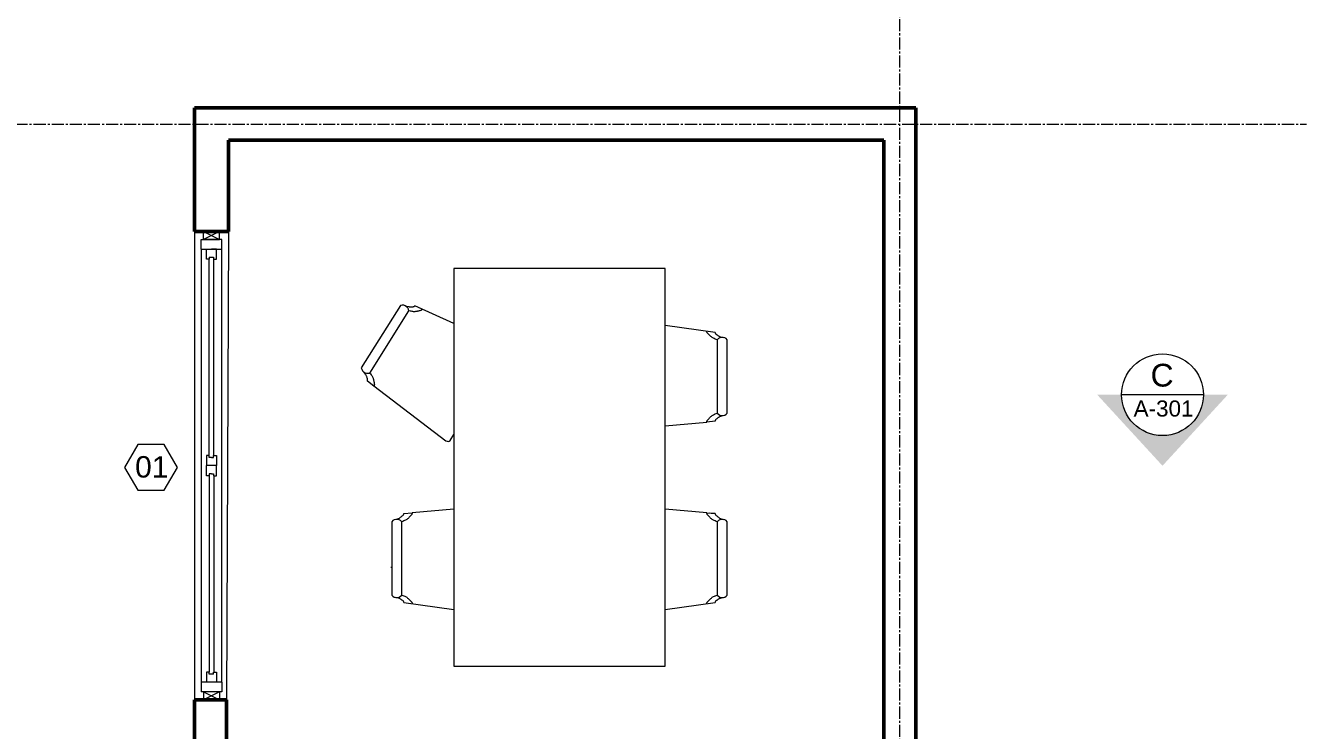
# Model space of a CAD drawing. Header units: centimetres. Extents: x -1487 to 7635, y -1892 to 2688.
# Drawn here: x 2628 to 3186, y 1479 to 1786 of the extents above; entities that cross this region are included whole.
import ezdxf
from ezdxf.enums import TextEntityAlignment as Align

# ---------------------------------------------------------------- set-up
doc = ezdxf.new("R2010")
doc.units = ezdxf.units.CM
doc.linetypes.add('CENTRO2', pattern=[1.125, 0.75, -0.125, 0.125, -0.125])
for name, color, linetype, lineweight in [('A-GLAZ-FULL_Num_Penna__4_Num_Penna__4_Num_Penna__4_Num_Penna__4_Num_Penna__4_Num_Penna__4_Num_Penna__4_Num_Penna__4_Num_Penna__4_Num_Penna__4', 4, 'Continuous', 18), ('AA - linee quote', 3, 'Continuous', 13), ('AA - linee quote_Num_Penna__1_Num_Penna__255_Num_Penna__255_Num_Penna__255_Num_Penna__255_Num_Penna__255_Num_Penna__255_Num_Penna__255_Num_Penna__6_Num_Penna__6', 6, 'Continuous', 18), ('AA - linee quote_Num_Penna__1_Num_Penna__255_Num_Penna__255_Num_Penna__255_Num_Penna__255_Num_Penna__255_Num_Penna__255_Num_Penna__255_Num_Penna__8_Num_Penna__8', 8, 'Continuous', 18), ('AA - montanti', 7, 'Continuous', 35), ('AA - pareti sezionate', 7, 'Continuous', 50), ('AA- arredo', 8, 'Continuous', 18)]:
    doc.layers.add(name, color=color, linetype=linetype, lineweight=lineweight)
doc.styles.add('ARIAL', font='Arial.ttf')

msp = doc.modelspace()

# ---------------------------------------------------------------- hatches: boundary and pattern name
at = {"layer": 'AA - linee quote'}
h = msp.add_hatch(color=256, dxfattribs=at)
h.dxf.hatch_style = 1
h.paths.add_polyline_path([(3151.3534, 1625.317), (3140.7515, 1625.317, -1), (3105.1881, 1625.317), (3094.5862, 1625.317), (3122.9698, 1594.4209)])

# ---------------------------------------------------------------- linework, layer by layer
at = {"layer": 'A-GLAZ-FULL_Num_Penna__4_Num_Penna__4_Num_Penna__4_Num_Penna__4_Num_Penna__4_Num_Penna__4_Num_Penna__4_Num_Penna__4_Num_Penna__4_Num_Penna__4', "color": 4, "linetype": 'Continuous', "lineweight": 18}
for p, q in [((2707.9424, 1598.8789), (2707.9424, 1684.3789)), ((2710.0424, 1598.8789), (2710.0424, 1684.3789)), ((2707.9424, 1590.0789), (2707.9424, 1504.5789)), ((2710.0424, 1590.0789), (2710.0424, 1504.5789))]:
    msp.add_line(p, q, dxfattribs=at)
at = {"layer": 'AA - linee quote', "linetype": 'CENTRO2', "ltscale": 7}
for p, q in [((3008.5996, 673.1865), (3008.5996, 1920.1865)), ((1938.5996, 1743.1865), (3185.5996, 1743.1865))]:
    msp.add_line(p, q, dxfattribs=at)
at = {"layer": 'AA - linee quote'}
msp.add_line((3140.7511, 1625.3434), (3105.1877, 1625.3434), dxfattribs=at)
msp.add_lwpolyline([(2694.2492, 1593.7406), (2688.4757, 1603.7406), (2676.9287, 1603.7406), (2671.1552, 1593.7406), (2676.9287, 1583.7406), (2688.4757, 1583.7406)], close=True, dxfattribs=at)
msp.add_circle((3122.9694, 1625.3434), 17.7817, dxfattribs=at)
at = {"layer": 'AA - linee quote_Num_Penna__1_Num_Penna__255_Num_Penna__255_Num_Penna__255_Num_Penna__255_Num_Penna__255_Num_Penna__255_Num_Penna__255_Num_Penna__6_Num_Penna__6', "color": 6, "linetype": 'Continuous', "lineweight": 18}
msp.add_line((2711.1424, 1688.7789), (2708.9924, 1688.7789), dxfattribs=at)
at = {"layer": 'AA - linee quote_Num_Penna__1_Num_Penna__255_Num_Penna__255_Num_Penna__255_Num_Penna__255_Num_Penna__255_Num_Penna__255_Num_Penna__255_Num_Penna__8_Num_Penna__8', "color": 8, "linetype": 'Continuous', "lineweight": 18}
for p, q in [((2704.4924, 1688.7789), (2704.4924, 1500.1789)), ((2713.4924, 1500.1789), (2713.4924, 1688.7789))]:
    msp.add_line(p, q, dxfattribs=at)
at = {"layer": 'AA - montanti', "linetype": 'Continuous', "lineweight": 18}
for p, q in [((2705.4924, 1692.9789), (2705.4924, 1696.4789)), ((2705.4924, 1696.4789), (2712.4924, 1692.9789)), ((2712.4924, 1696.4789), (2705.4924, 1692.9789)), ((2712.4924, 1692.9789), (2712.4924, 1696.4789)), ((2704.4924, 1688.7789), (2704.4924, 1692.9789)), ((2704.4924, 1692.9789), (2708.9924, 1692.9789)), ((2708.9924, 1692.9789), (2705.4924, 1692.9789)), ((2713.4924, 1692.9789), (2708.9924, 1692.9789)), ((2708.9924, 1692.9789), (2712.4924, 1692.9789)), ((2713.4924, 1688.7789), (2713.4924, 1692.9789)), ((2704.4924, 1688.7789), (2713.4924, 1688.7789)), ((2706.8424, 1684.3789), (2706.8424, 1688.7789)), ((2708.0424, 1684.3789), (2706.8424, 1684.3789)), ((2708.0424, 1685.2789), (2709.9424, 1685.2789)), ((2708.0424, 1685.2789), (2708.0424, 1684.3789)), ((2709.9424, 1685.2789), (2709.9424, 1684.3789)), ((2709.9424, 1684.3789), (2711.1424, 1684.3789)), ((2711.1424, 1684.3789), (2711.1424, 1688.7789)), ((2708.0424, 1598.8789), (2706.8424, 1598.8789)), ((2706.8424, 1598.8789), (2706.8424, 1594.4789)), ((2706.8424, 1590.0789), (2706.8424, 1594.4789)), ((2711.1424, 1594.4789), (2706.8424, 1594.4789)), ((2708.0424, 1597.9789), (2708.0424, 1598.8789)), ((2708.9924, 1597.9789), (2708.0424, 1597.9789)), ((2708.9924, 1597.9789), (2709.9424, 1597.9789)), ((2709.9424, 1597.9789), (2709.9424, 1598.8789)), ((2709.9424, 1598.8789), (2711.1424, 1598.8789)), ((2711.1424, 1598.8789), (2711.1424, 1594.4789)), ((2711.1424, 1590.0789), (2711.1424, 1594.4789)), ((2708.0424, 1590.0789), (2706.8424, 1590.0789)), ((2708.9924, 1590.9789), (2708.0424, 1590.9789)), ((2708.0424, 1590.9789), (2708.0424, 1590.0789)), ((2708.9924, 1590.9789), (2709.9424, 1590.9789)), ((2709.9424, 1590.9789), (2709.9424, 1590.0789)), ((2709.9424, 1590.0789), (2711.1424, 1590.0789)), ((2704.4924, 1500.1789), (2704.4924, 1495.9789)), ((2713.4924, 1500.1789), (2704.4924, 1500.1789)), ((2708.0424, 1504.5789), (2706.8424, 1504.5789)), ((2706.8424, 1504.5789), (2706.8424, 1500.1789)), ((2708.0424, 1503.6789), (2708.0424, 1504.5789)), ((2709.9424, 1503.6789), (2708.0424, 1503.6789)), ((2709.9424, 1503.6789), (2709.9424, 1504.5789)), ((2709.9424, 1504.5789), (2711.1424, 1504.5789)), ((2711.1424, 1504.5789), (2711.1424, 1500.1789)), ((2713.4924, 1500.1789), (2713.4924, 1495.9789)), ((2713.4924, 1495.9789), (2704.4924, 1495.9789)), ((2705.4924, 1495.9789), (2705.4924, 1492.4789)), ((2705.4924, 1495.9789), (2712.4924, 1492.4789)), ((2712.4924, 1495.9789), (2705.4924, 1492.4789)), ((2712.4924, 1495.9789), (2712.4924, 1492.4789))]:
    msp.add_line(p, q, dxfattribs=at)
at = {"layer": 'AA - pareti sezionate'}
for p, q in [((2701.5996, 1696.4789), (2701.5996, 1750.1865)), ((2701.5996, 1750.1865), (3015.5996, 1750.1865)), ((3015.5996, 1750.1865), (3015.5996, 1423.1865)), ((2716.3852, 1696.4789), (2716.3852, 1736.1865)), ((3001.5996, 1736.1865), (2716.3852, 1736.1865)), ((3001.5996, 1423.1865), (3001.5996, 1736.1865))]:
    msp.add_line(p, q, dxfattribs=at)
at = {"layer": 'AA - pareti sezionate', "linetype": 'Continuous'}
for p, q in [((2716.3852, 1696.4789), (2701.5996, 1696.4789)), ((2701.5996, 1492.4789), (2701.5996, 1448.1865)), ((2715.5996, 1492.4789), (2701.5996, 1492.4789)), ((2715.5996, 1448.1865), (2715.5996, 1492.4789))]:
    msp.add_line(p, q, dxfattribs=at)
at = {"layer": 'AA- arredo'}
for p, q in [((2701.5996, 1696.4789), (2701.5996, 1492.4789)), ((2716.3852, 1696.4789), (2715.5996, 1492.4764)), ((2906.5246, 1680.2365), (2814.4602, 1680.2365)), ((2814.4602, 1680.2365), (2814.4602, 1507.1332)), ((2906.5246, 1507.1332), (2906.5246, 1680.2365)), ((2791.2835, 1664.1922), (2774.2275, 1637.1165)), ((2777.9065, 1634.799), (2794.9625, 1661.8747)), ((2794.779, 1662.559), (2794.4344, 1663.1752)), ((2797.4948, 1664.0062), (2797.4924, 1664.0025)), ((2814.4602, 1656.3787), (2797.4948, 1664.0062)), ((2928.1808, 1652.4564), (2906.5246, 1655.5)), ((2928.1808, 1652.4507), (2928.1808, 1652.4564)), ((2931.0096, 1650.2962), (2930.3272, 1650.1221)), ((2929.7073, 1649.7843), (2929.1872, 1649.3032)), ((2929.1872, 1649.3032), (2929.1872, 1617.3032)), ((2930.3272, 1650.1221), (2929.7073, 1649.7843)), ((2933.5354, 1617.3032), (2933.5354, 1649.3032)), ((2775.6115, 1634.9132), (2775.2401, 1635.305)), ((2775.2401, 1635.305), (2775.8353, 1634.9301)), ((2775.8353, 1634.9301), (2776.5054, 1634.7137)), ((2776.5055, 1634.7137), (2777.21, 1634.669)), ((2777.21, 1634.669), (2777.9065, 1634.799)), ((2776.8805, 1631.282), (2776.8771, 1631.2765)), ((2779.6689, 1629.1451), (2776.8771, 1631.2765)), ((2779.6689, 1629.1567), (2811.0859, 1605.3026)), ((2929.1872, 1617.3032), (2929.7073, 1616.822)), ((2906.5246, 1611.8793), (2924.6825, 1613.4586)), ((2928.1808, 1613.774), (2924.6825, 1613.4586)), ((2928.1808, 1613.774), (2928.1808, 1613.7804)), ((2930.3272, 1616.4842), (2931.0096, 1616.3101)), ((2931.0096, 1616.3101), (2931.713, 1616.3101)), ((2931.19, 1616.1765), (2931.713, 1616.3101)), ((2812.8618, 1605.4828), (2814.4602, 1608.0202)), ((2792.804, 1573.5957), (2796.3023, 1573.911)), ((2792.804, 1573.5957), (2792.804, 1573.5892)), ((2814.4602, 1575.4904), (2796.3023, 1573.911)), ((2924.6825, 1573.9017), (2906.5246, 1575.4904)), ((2924.6825, 1573.911), (2928.1808, 1573.5957)), ((2928.1808, 1573.5957), (2925.7903, 1573.8048)), ((2928.1808, 1573.5891), (2928.1808, 1573.5957)), ((2787.4494, 1570.0665), (2787.4494, 1538.0665)), ((2789.7948, 1571.1932), (2789.2718, 1571.0596)), ((2789.9752, 1571.0596), (2789.2718, 1571.0596)), ((2790.6576, 1570.8855), (2789.9752, 1571.0596)), ((2791.7976, 1570.0665), (2791.2775, 1570.5477)), ((2791.7976, 1538.0665), (2791.7976, 1570.0665)), ((2929.7073, 1570.5477), (2929.1872, 1570.0665)), ((2929.1872, 1570.0665), (2929.1872, 1538.0665)), ((2930.3272, 1570.8855), (2929.7073, 1570.5477)), ((2931.0096, 1571.0596), (2930.3272, 1570.8855)), ((2931.19, 1571.1932), (2931.9274, 1571.0241)), ((2933.5354, 1538.0665), (2933.5354, 1570.0665)), ((2787.4494, 1550.1865), (2787.0996, 1550.1865)), ((2789.9752, 1537.0734), (2790.6576, 1537.2476)), ((2790.6576, 1537.2476), (2791.2775, 1537.5853)), ((2791.2775, 1537.5853), (2791.7976, 1538.0665)), ((2792.804, 1534.919), (2792.804, 1534.9133)), ((2792.804, 1534.9133), (2814.4602, 1531.8697)), ((2906.5246, 1531.8697), (2928.1808, 1534.9133)), ((2928.1808, 1534.9133), (2928.1808, 1534.9189)), ((2929.1872, 1538.0665), (2929.7073, 1537.5853)), ((2930.3272, 1537.2476), (2931.0096, 1537.0734)), ((2814.4602, 1507.1332), (2906.5246, 1507.1332))]:
    msp.add_line(p, q, dxfattribs=at)
at = {"layer": 'AA- arredo', "flags": 128}
for points in [[(2793.9499, 1663.6863), (2793.3547, 1664.0612), (2792.6845, 1664.2776), (2791.98, 1664.3222), (2791.2835, 1664.1922)], [(2794.983, 1663.5691), (2794.0257, 1663.817), (2793.3547, 1664.0612)], [(2794.4344, 1663.1752), (2793.9499, 1663.6863)], [(2794.9625, 1661.8747), (2794.779, 1662.559)], [(2930.073, 1650.7477), (2931.0151, 1650.4473), (2931.713, 1650.2962)], [(2933.5354, 1649.3032), (2933.0153, 1649.7843), (2932.3954, 1650.1221), (2931.713, 1650.2962), (2931.0096, 1650.2962)], [(2774.2275, 1637.1165), (2774.411, 1636.4322), (2774.7556, 1635.816), (2775.2401, 1635.305)], [(2929.7073, 1616.822), (2930.3272, 1616.4842)], [(2931.713, 1616.3101), (2932.3954, 1616.4842), (2933.0153, 1616.822), (2933.5354, 1617.3032)], [(2789.2718, 1571.0596), (2788.5894, 1570.8855), (2787.9695, 1570.5477), (2787.4494, 1570.0665)], [(2791.2775, 1570.5477), (2790.6576, 1570.8855)], [(2931.713, 1571.0596), (2931.0096, 1571.0596)], [(2933.5354, 1570.0665), (2933.0153, 1570.5477), (2932.3954, 1570.8855), (2931.713, 1571.0596)], [(2787.4494, 1538.0665), (2787.9695, 1537.5853), (2788.5894, 1537.2476), (2789.2718, 1537.0734), (2789.9752, 1537.0734)], [(2790.9118, 1536.622), (2789.9697, 1536.9224), (2789.2718, 1537.0734)], [(2929.7073, 1537.5853), (2930.3272, 1537.2476)], [(2930.073, 1536.622), (2931.0151, 1536.9224), (2931.8435, 1537.093), (2931.8634, 1537.0966)], [(2931.0096, 1537.0734), (2931.713, 1537.0734), (2932.3954, 1537.2476), (2933.0153, 1537.5853), (2933.5354, 1538.0665)]]:
    msp.add_lwpolyline(points, dxfattribs=at)
at = {"layer": 'AA- arredo'}
msp.add_arc((2811.8773, 1606.3449), 1.3086, 232.791652, 318.791652, dxfattribs=at)
for points in [[(2795.8588, 1661.6697), (2795.6266, 1661.6961), (2795.3131, 1661.7737), (2794.9625, 1661.8747)], [(2794.983, 1663.5691), (2795.0308, 1663.5707), (2795.1239, 1663.5742), (2795.2181, 1663.577)], [(2796.6735, 1661.5161), (2796.445, 1661.5401), (2796.1587, 1661.6006), (2795.8588, 1661.6697)], [(2797.3246, 1661.4655), (2797.1067, 1661.4829), (2796.9224, 1661.4791), (2796.6735, 1661.5161)], [(2796.9747, 1663.7128), (2797.0913, 1663.7428), (2797.2046, 1663.775), (2797.2835, 1663.8288)], [(2797.2835, 1663.8288), (2797.3715, 1663.8769), (2797.4432, 1663.9352), (2797.4948, 1664.0062)], [(2797.8108, 1661.5188), (2797.6514, 1661.4994), (2797.5018, 1661.4738), (2797.3246, 1661.4655)], [(2798.2636, 1661.5932), (2798.119, 1661.5644), (2797.9619, 1661.5435), (2797.8108, 1661.5188)], [(2799.5596, 1661.8556), (2799.4191, 1661.8242), (2799.2739, 1661.7959), (2799.1278, 1661.768)], [(2799.9626, 1661.9613), (2799.8359, 1661.9213), (2799.7001, 1661.8869), (2799.5596, 1661.8556)], [(2800.3122, 1662.1007), (2800.2072, 1662.047), (2800.0894, 1662.0013), (2799.9626, 1661.9613)], [(2924.6506, 1652.65), (2924.6258, 1652.7493), (2924.6208, 1652.8486), (2924.6369, 1652.9479)], [(2924.7812, 1652.3458), (2924.721, 1652.4472), (2924.6979, 1652.5486), (2924.6506, 1652.65)], [(2925.0027, 1652.0415), (2924.9168, 1652.1429), (2924.8283, 1652.2444), (2924.7812, 1652.3458)], [(2925.2873, 1651.7373), (2925.1851, 1651.8387), (2925.0934, 1651.9401), (2925.0027, 1652.0415)], [(2925.6061, 1651.433), (2925.4975, 1651.5344), (2925.3881, 1651.6358), (2925.2873, 1651.7373)], [(2926.5875, 1650.5202), (2926.463, 1650.6216), (2926.3512, 1650.723), (2926.2441, 1650.8245)], [(2927.0067, 1650.2159), (2926.8491, 1650.3174), (2926.712, 1650.4188), (2926.5875, 1650.5202)], [(2928.1808, 1652.4564), (2928.1865, 1652.3688), (2928.2161, 1652.2812), (2928.2649, 1652.1936)], [(2928.2649, 1652.1936), (2928.3138, 1652.106), (2928.3818, 1652.0184), (2928.4644, 1651.9309)], [(2929.8783, 1650.8798), (2929.9564, 1650.8272), (2930.0333, 1650.7746), (2930.073, 1650.7477)], [(2929.1872, 1649.3032), (2928.8367, 1649.4046), (2928.5301, 1649.506), (2928.2596, 1649.6074)], [(2776.3813, 1633.6743), (2776.3235, 1633.8266), (2776.2686, 1633.977), (2775.6115, 1634.9132)], [(2776.5584, 1633.2151), (2776.4996, 1633.368), (2776.439, 1633.522), (2776.3813, 1633.6743)], [(2777.9065, 1634.799), (2778.1451, 1634.5225), (2778.3466, 1634.2693), (2778.5176, 1634.0354)], [(2778.5176, 1634.0354), (2778.6885, 1633.8015), (2778.8289, 1633.5868), (2778.9455, 1633.3872)], [(2776.7264, 1632.7617), (2776.6743, 1632.9104), (2776.6172, 1633.0622), (2776.5584, 1633.2151)], [(2776.9506, 1631.9253), (2776.9153, 1632.1793), (2776.8307, 1632.4643), (2776.7264, 1632.7617)], [(2776.8771, 1631.2765), (2776.9244, 1631.3625), (2776.9516, 1631.4612), (2776.9626, 1631.5702)], [(2776.9626, 1631.5702), (2776.9735, 1631.6791), (2776.9682, 1631.7983), (2776.9506, 1631.9253)], [(2778.9455, 1633.3872), (2779.062, 1633.1876), (2779.1546, 1633.0031), (2779.2299, 1632.8294)], [(2779.2299, 1632.8294), (2779.3052, 1632.6557), (2779.3633, 1632.4929), (2779.4107, 1632.3369)], [(2779.4107, 1632.3369), (2779.458, 1632.1808), (2779.4947, 1632.0315), (2779.5273, 1631.8848)], [(2779.8322, 1629.4209), (2779.7957, 1629.3176), (2779.7425, 1629.2249), (2779.6689, 1629.1451)], [(2779.8956, 1629.7595), (2779.8886, 1629.6378), (2779.8501, 1629.5357), (2779.8322, 1629.4209)], [(2927.5557, 1616.6624), (2927.7607, 1616.7692), (2928.0339, 1616.876), (2928.2632, 1616.9828)], [(2928.2632, 1616.9828), (2928.5325, 1617.0896), (2928.8379, 1617.1964), (2929.1872, 1617.3032)], [(2924.6825, 1613.4586), (2924.6628, 1613.5654), (2924.6672, 1613.6722), (2924.6913, 1613.779)], [(2924.6913, 1613.779), (2924.7155, 1613.8858), (2924.7593, 1613.9926), (2924.8182, 1614.0994)], [(2924.8182, 1614.0994), (2924.8772, 1614.2062), (2924.9513, 1614.313), (2925.036, 1614.4198)], [(2926.2626, 1615.7013), (2926.3683, 1615.8081), (2926.4888, 1615.9149), (2926.6022, 1616.0216)], [(2926.6023, 1616.0216), (2926.8488, 1616.2352), (2927.0736, 1616.4488), (2927.5557, 1616.6624)], [(2928.2649, 1614.0681), (2928.2161, 1613.9701), (2928.1865, 1613.872), (2928.1808, 1613.774)], [(2928.4644, 1614.3622), (2928.3818, 1614.2642), (2928.3353, 1614.1661), (2928.2649, 1614.0681)], [(2928.7325, 1614.6563), (2928.6442, 1614.5582), (2928.5342, 1614.4602), (2928.4644, 1614.3622)], [(2929.0999, 1614.9504), (2928.9765, 1614.8523), (2928.8462, 1614.7543), (2928.7325, 1614.6563)], [(2931.19, 1616.1765), (2930.1353, 1615.7346), (2930.0088, 1615.6366), (2929.8783, 1615.5386)], [(2791.8849, 1572.4193), (2792.0083, 1572.5173), (2792.1386, 1572.6154), (2792.2523, 1572.7134)], [(2792.2523, 1572.7134), (2792.3406, 1572.8114), (2792.4506, 1572.9095), (2792.5204, 1573.0075)], [(2792.5204, 1573.0075), (2792.603, 1573.1055), (2792.6495, 1573.2036), (2792.7199, 1573.3016)], [(2792.7199, 1573.3016), (2792.7687, 1573.3996), (2792.7983, 1573.4976), (2792.804, 1573.5957)], [(2796.1666, 1573.2703), (2796.1076, 1573.1635), (2796.0335, 1573.0567), (2795.9488, 1572.9499)], [(2796.2935, 1573.5907), (2796.2693, 1573.4839), (2796.2255, 1573.3771), (2796.1666, 1573.2703)], [(2796.3023, 1573.911), (2796.322, 1573.8043), (2796.3176, 1573.6975), (2796.2935, 1573.5907)], [(2924.6914, 1573.5907), (2924.6672, 1573.6975), (2924.6628, 1573.8043), (2924.6825, 1573.911)], [(2924.8182, 1573.2703), (2924.7593, 1573.3771), (2924.7374, 1573.4839), (2924.7242, 1573.5907)], [(2925.036, 1572.9499), (2924.9513, 1573.0567), (2924.8641, 1573.1635), (2924.8182, 1573.2703)], [(2928.1808, 1573.5957), (2928.1865, 1573.4976), (2928.2161, 1573.3996), (2928.2649, 1573.3016)], [(2928.2649, 1573.3016), (2928.3138, 1573.2036), (2928.3818, 1573.1055), (2928.4644, 1573.0075)], [(2928.4644, 1573.0075), (2928.547, 1572.9095), (2928.6442, 1572.8114), (2928.7515, 1572.7134)], [(2928.7515, 1572.7134), (2928.8589, 1572.6154), (2928.9765, 1572.5173), (2929.0999, 1572.4193)], [(2789.7948, 1571.1932), (2790.8495, 1571.635), (2790.976, 1571.7331), (2791.1065, 1571.8311)], [(2792.7216, 1570.3869), (2792.4523, 1570.2801), (2792.1469, 1570.1733), (2791.7976, 1570.0665)], [(2793.4291, 1570.7073), (2793.2241, 1570.6005), (2792.9509, 1570.4937), (2792.7216, 1570.3869)], [(2794.3826, 1571.348), (2794.136, 1571.1344), (2793.9112, 1570.9209), (2793.4291, 1570.7073)], [(2794.7223, 1571.6684), (2794.6165, 1571.5616), (2794.496, 1571.4548), (2794.3826, 1571.348)], [(2926.6022, 1571.348), (2926.479, 1571.4548), (2926.3683, 1571.5616), (2926.2626, 1571.6684)], [(2927.5557, 1570.7073), (2927.1457, 1570.9209), (2926.8488, 1571.1344), (2926.6023, 1571.348)], [(2928.2632, 1570.3869), (2927.9939, 1570.4937), (2927.7607, 1570.6005), (2927.5557, 1570.7073)], [(2929.1872, 1570.0665), (2928.8379, 1570.1733), (2928.5325, 1570.2801), (2928.2632, 1570.3869)], [(2929.8783, 1571.8311), (2930.0084, 1571.7331), (2930.135, 1571.635), (2931.19, 1571.1932)], [(2791.1065, 1536.4899), (2791.0284, 1536.5425), (2790.9515, 1536.5951), (2790.9118, 1536.622)], [(2791.7976, 1538.0665), (2792.1481, 1537.9651), (2792.4547, 1537.8637), (2792.7252, 1537.7623)], [(2792.7199, 1535.176), (2792.671, 1535.2636), (2792.603, 1535.3512), (2792.5204, 1535.4388)], [(2792.804, 1534.9133), (2792.7983, 1535.0009), (2792.7687, 1535.0885), (2792.7199, 1535.176)], [(2793.9781, 1537.1537), (2794.1357, 1537.0523), (2794.2728, 1536.9509), (2794.3973, 1536.8495)], [(2794.3973, 1536.8495), (2794.5218, 1536.748), (2794.6336, 1536.6466), (2794.7407, 1536.5452)], [(2795.3787, 1535.9367), (2795.4873, 1535.8353), (2795.5967, 1535.7338), (2795.6975, 1535.6324)], [(2795.6975, 1535.6324), (2795.7997, 1535.531), (2795.8914, 1535.4296), (2795.9821, 1535.3282)], [(2795.9821, 1535.3282), (2796.068, 1535.2267), (2796.1565, 1535.1253), (2796.2036, 1535.0239)], [(2796.2036, 1535.0239), (2796.2638, 1534.9225), (2796.2869, 1534.8211), (2796.3013, 1534.7196)], [(2796.3013, 1534.7196), (2796.359, 1534.6203), (2796.3641, 1534.5211), (2796.347, 1534.4153)], [(2924.6369, 1534.4218), (2924.6198, 1534.5211), (2924.6257, 1534.6203), (2924.6506, 1534.7196)], [(2924.6506, 1534.7196), (2924.6759, 1534.8211), (2924.721, 1534.9225), (2924.7812, 1535.0239)], [(2924.7812, 1535.0239), (2924.8414, 1535.1253), (2924.9168, 1535.2267), (2925.0027, 1535.3282)], [(2925.0027, 1535.3282), (2925.0886, 1535.4296), (2925.1852, 1535.531), (2925.2873, 1535.6324)], [(2925.2873, 1535.6324), (2925.3896, 1535.7338), (2925.4973, 1535.8353), (2925.6061, 1535.9367)], [(2926.2441, 1536.5452), (2926.3511, 1536.6466), (2926.4729, 1536.748), (2926.5875, 1536.8495)], [(2926.5875, 1536.8495), (2926.712, 1536.9509), (2926.825, 1537.0523), (2926.9705, 1537.1537)], [(2928.265, 1535.176), (2928.2161, 1535.0885), (2928.1865, 1535.0009), (2928.1808, 1534.9133)], [(2928.2596, 1537.7623), (2928.5301, 1537.8637), (2928.8367, 1537.9651), (2929.1872, 1538.0665)], [(2928.4644, 1535.4388), (2928.3818, 1535.3512), (2928.303, 1535.2636), (2928.265, 1535.176)], [(2930.1108, 1536.6477), (2930.0334, 1536.5951), (2929.9564, 1536.5425), (2929.8783, 1536.4899)]]:
    msp.add_open_spline(points, degree=3, dxfattribs=at)
for points, knots in [([(2795.2181, 1663.577), (2795.3749, 1663.5818), (2795.5344, 1663.5848), (2795.692, 1663.5891), (2795.8496, 1663.5933), (2796.0053, 1663.5988), (2796.1569, 1663.6068)], [0, 0, 0, 0, 1, 1, 1, 2, 2, 2, 2]), ([(2796.1569, 1663.6068), (2796.308, 1663.6151), (2796.4552, 1663.6259), (2796.5916, 1663.6435), (2796.728, 1663.6611), (2796.8534, 1663.6856), (2796.9747, 1663.7128)], [0, 0, 0, 0, 1, 1, 1, 2, 2, 2, 2]), ([(2799.1278, 1661.768), (2798.9818, 1661.7401), (2798.8347, 1661.7129), (2798.692, 1661.683), (2798.5492, 1661.653), (2798.4108, 1661.6204), (2798.2636, 1661.5932)], [0, 0, 0, 0, 1, 1, 1, 2, 2, 2, 2]), ([(2800.7553, 1662.5332), (2800.7168, 1662.4401), (2800.6589, 1662.3593), (2800.5849, 1662.2885), (2800.5094, 1662.2162), (2800.4172, 1662.1544), (2800.3122, 1662.1007)], [0, 0, 0, 0, 1, 1, 1, 2, 2, 2, 2]), ([(2926.2441, 1650.8245), (2926.1372, 1650.9259), (2926.035, 1651.0273), (2925.9295, 1651.1287), (2925.824, 1651.2301), (2925.7151, 1651.3316), (2925.6061, 1651.433)], [0, 0, 0, 0, 1, 1, 1, 2, 2, 2, 2]), ([(2928.2596, 1649.6074), (2927.989, 1649.7088), (2927.7546, 1649.8103), (2927.5484, 1649.9117), (2927.3422, 1650.0131), (2927.1642, 1650.1145), (2927.0067, 1650.2159)], [0, 0, 0, 0, 1, 1, 1, 2, 2, 2, 2]), ([(2928.4644, 1651.9309), (2928.6296, 1651.7557), (2928.8531, 1651.5805), (2929.0999, 1651.4053), (2929.2232, 1651.3177), (2929.3525, 1651.2301), (2929.4837, 1651.1425), (2929.615, 1651.055), (2929.7483, 1650.9674), (2929.8783, 1650.8798)], [0, 0, 0, 0, 1, 1, 1, 2, 2, 2, 3, 3, 3, 3]), ([(2779.5273, 1631.8848), (2779.5599, 1631.738), (2779.5884, 1631.5939), (2779.6197, 1631.4479), (2779.651, 1631.302), (2779.6852, 1631.1543), (2779.7194, 1631.0064)], [0, 0, 0, 0, 1, 1, 1, 2, 2, 2, 2]), ([(2779.7194, 1631.0064), (2779.7533, 1630.8589), (2779.7875, 1630.7111), (2779.8152, 1630.5675), (2779.8429, 1630.4238), (2779.8641, 1630.2842), (2779.8821, 1630.1467), (2779.9001, 1630.0092), (2779.9148, 1629.8737), (2779.8956, 1629.7595)], [0, 0, 0, 0, 1, 1, 1, 2, 2, 2, 3, 3, 3, 3]), ([(2925.036, 1614.4198), (2925.1206, 1614.5266), (2925.2159, 1614.6333), (2925.3168, 1614.7401), (2925.4178, 1614.8469), (2925.5243, 1614.9537), (2925.6319, 1615.0605), (2925.7394, 1615.1673), (2925.848, 1615.2741), (2925.9516, 1615.3809), (2926.0551, 1615.4877), (2926.1537, 1615.5945), (2926.2625, 1615.7013)], [0, 0, 0, 0, 1, 1, 1, 2, 2, 2, 3, 3, 3, 4, 4, 4, 4]), ([(2929.8783, 1615.5386), (2929.7482, 1615.4405), (2929.6136, 1615.3425), (2929.4837, 1615.2445), (2929.3539, 1615.1464), (2929.2289, 1615.0484), (2929.0999, 1614.9504)], [0, 0, 0, 0, 1, 1, 1, 2, 2, 2, 2]), ([(2791.1065, 1571.8311), (2791.2366, 1571.9291), (2791.3712, 1572.0272), (2791.5011, 1572.1252), (2791.6309, 1572.2232), (2791.7559, 1572.3213), (2791.8849, 1572.4193)], [0, 0, 0, 0, 1, 1, 1, 2, 2, 2, 2]), ([(2795.3529, 1572.3092), (2795.2456, 1572.2024), (2795.1369, 1572.0956), (2795.0332, 1571.9888), (2794.9296, 1571.882), (2794.8311, 1571.7752), (2794.7223, 1571.6684)], [0, 0, 0, 0, 1, 1, 1, 2, 2, 2, 2]), ([(2795.9488, 1572.9499), (2795.8642, 1572.8431), (2795.7689, 1572.7363), (2795.668, 1572.6295), (2795.5671, 1572.5227), (2795.4605, 1572.416), (2795.3529, 1572.3092)], [0, 0, 0, 0, 1, 1, 1, 2, 2, 2, 2]), ([(2925.6319, 1572.3092), (2925.5245, 1572.416), (2925.4165, 1572.5227), (2925.3168, 1572.6295), (2925.2171, 1572.7363), (2925.1257, 1572.8431), (2925.036, 1572.9499)], [0, 0, 0, 0, 1, 1, 1, 2, 2, 2, 2]), ([(2926.2625, 1571.6684), (2926.1568, 1571.7752), (2926.0558, 1571.882), (2925.9516, 1571.9888), (2925.8473, 1572.0956), (2925.7396, 1572.2024), (2925.6319, 1572.3092)], [0, 0, 0, 0, 1, 1, 1, 2, 2, 2, 2]), ([(2929.0999, 1572.4193), (2929.2233, 1572.3213), (2929.3525, 1572.2232), (2929.4837, 1572.1252), (2929.615, 1572.0272), (2929.7483, 1571.9291), (2929.8783, 1571.8311)], [0, 0, 0, 0, 1, 1, 1, 2, 2, 2, 2]), ([(2792.5204, 1535.4388), (2792.3552, 1535.614), (2792.1317, 1535.7892), (2791.8849, 1535.9644), (2791.7616, 1536.0519), (2791.6323, 1536.1395), (2791.5011, 1536.2271), (2791.3698, 1536.3147), (2791.2365, 1536.4023), (2791.1065, 1536.4899)], [0, 0, 0, 0, 1, 1, 1, 2, 2, 2, 3, 3, 3, 3]), ([(2792.7252, 1537.7623), (2792.9958, 1537.6608), (2793.2302, 1537.5594), (2793.4364, 1537.458), (2793.6426, 1537.3566), (2793.8206, 1537.2552), (2793.9781, 1537.1537)], [0, 0, 0, 0, 1, 1, 1, 2, 2, 2, 2]), ([(2794.7407, 1536.5452), (2794.8476, 1536.4438), (2794.9498, 1536.3424), (2795.0553, 1536.2409), (2795.1608, 1536.1395), (2795.2697, 1536.0381), (2795.3787, 1535.9367)], [0, 0, 0, 0, 1, 1, 1, 2, 2, 2, 2]), ([(2925.6061, 1535.9367), (2925.7147, 1536.0381), (2925.8246, 1536.1395), (2925.9295, 1536.2409), (2926.0343, 1536.3424), (2926.1341, 1536.4438), (2926.2441, 1536.5452)], [0, 0, 0, 0, 1, 1, 1, 2, 2, 2, 2]), ([(2927.0067, 1537.1537), (2927.1642, 1537.2552), (2927.3288, 1537.3566), (2927.5484, 1537.458), (2927.7679, 1537.5594), (2928.0423, 1537.6608), (2928.3295, 1537.7623)], [0, 0, 0, 0, 1, 1, 1, 2, 2, 2, 2]), ([(2929.8783, 1536.4899), (2929.7482, 1536.4023), (2929.6149, 1536.3147), (2929.4837, 1536.2271), (2929.3526, 1536.1395), (2929.2236, 1536.0519), (2929.0999, 1535.9644), (2928.9761, 1535.8768), (2928.8575, 1535.7892), (2928.7516, 1535.7016), (2928.6457, 1535.614), (2928.5525, 1535.5264), (2928.4644, 1535.4388)], [0, 0, 0, 0, 1, 1, 1, 2, 2, 2, 3, 3, 3, 4, 4, 4, 4])]:
    msp.add_open_spline(points, degree=3, knots=knots, dxfattribs=at)

# ---------------------------------------------------------------- texts
at = {"layer": 'AA - linee quote', "style": 'ARIAL'}
msp.add_text('01', height=9.32281, rotation=359.832632, dxfattribs=at).set_placement((2675.7517, 1589.3042))
for tag, height, p in [('C', 9.9109, (3122.7888, 1633.8619)), ('A-301', 7, (3123.4312, 1619.3448))]:
    msp.add_attdef(tag, text='', height=height, dxfattribs=at).set_placement(p, align=Align.MIDDLE_CENTER)

doc.saveas('drawing.dxf')
